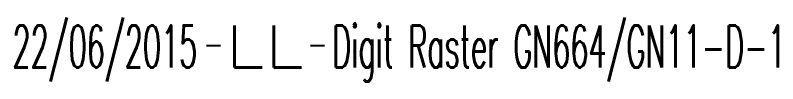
# Model space of a CAD drawing. Header units: millimetres. Extents: x 124011 to 124975, y 124999 to 125953.
# Drawn here: x 124678.54 to 124705.61, y 125461.81 to 125464.09 of the extents above; entities that cross this region are included whole.
import ezdxf
from ezdxf.enums import TextEntityAlignment as Align

# ---------------------------------------------------------------- set-up
doc = ezdxf.new("R2010")
doc.units = ezdxf.units.MM
doc.layers.get('0').update_dxf_attribs({"linetype": 'CONTINUOUS'})
doc.layers.add('P_910', color=7, linetype='CONTINUOUS')
doc.styles.get("Standard").update_dxf_attribs({"font": 'romans.shx', "width": 0.85})

# ---------------------------------------------------------------- blocks, each defined once
blk = doc.blocks.new('GIS_MODF')
at = {"color": 0, "linetype": 'Continuous', "flags": 128}
for points in [[(-2.176, -0.014), (-1.676, -0.014)], [(1.519, -0.014), (2.019, -0.014)]]:
    blk.add_lwpolyline(points, dxfattribs=at)
at = {"color": 0, "linetype": 'Continuous', "width": 0.5}
blk.add_attdef('DATE', text='', height=1.5, dxfattribs=at).set_placement((-2.502, -0.798), align=Align.RIGHT)
at = {"color": 0, "linetype": 'Continuous', "width": 1.771291}
blk.add_attdef('USER', text='', height=1.5, dxfattribs=at).set_placement((-1.507, -0.798), (1.276, -0.798), align=Align.FIT)
at = {"color": 0, "linetype": 'Continuous', "width": 0.5}
blk.add_attdef('DESC', (2.289, -0.798), '', height=1.5, dxfattribs=at)

msp = doc.modelspace()

# ---------------------------------------------------------------- block references
at = {"layer": 'P_910', "linetype": 'Continuous'}
ref = msp.add_blockref('GIS_MODF', (124687.508, 125463.107), dxfattribs=at)
ref.add_attrib('DATE', '22/06/2015', dxfattribs={"layer": '0', "color": 0, "linetype": 'Continuous', "height": 1.5, "width": 0.5}).set_placement((124685.006, 125462.309), align=Align.RIGHT)
ref.add_attrib('USER', 'LL', dxfattribs={"layer": '0', "color": 0, "linetype": 'Continuous', "height": 1.5, "width": 1.180861}).set_placement((124686, 125462.309), (124688.784, 125462.309), align=Align.FIT)
ref.add_attrib('DESC', 'Digit Raster GN664/GN11-D-1', (124689.796, 125462.309), dxfattribs={"layer": '0', "color": 0, "linetype": 'Continuous', "height": 1.5, "width": 0.5})

doc.saveas('drawing.dxf')
